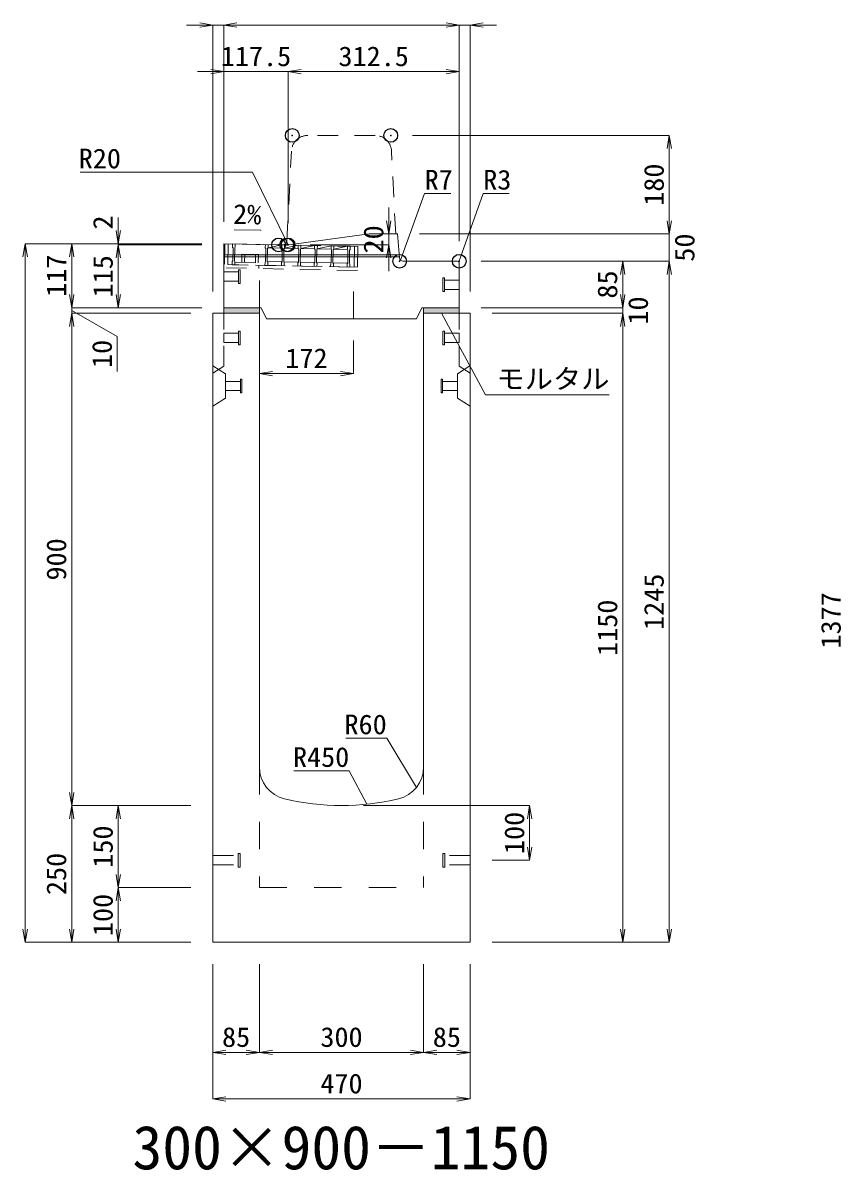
# Model space of a CAD drawing. Units: millimetres at full size. Extents: x -1809 to 57027, y -20349 to 17321.
# Drawn here: x 18318 to 19813, y -12212 to -10115 of the extents above; entities that cross this region are included whole.
import ezdxf
from ezdxf.enums import TextEntityAlignment as Align

# ---------------------------------------------------------------- set-up
doc = ezdxf.new("R2010")
doc.units = ezdxf.units.MM
doc.header["$LTSCALE"] = 50
doc.header["$PDMODE"] = 32
doc.header["$PDSIZE"] = 25
doc.linetypes.add('USER1', pattern=[2, 1, -1])
doc.linetypes.add('USER2', pattern=[1.35, 0.75, -0.6])
for name, color, linetype, lineweight in [('インサート', 3, 'USER2', 9), ('グレーチング', 7, 'USER2', 9), ('モルタル', 7, 'Continuous', 9), ('受枠', 3, 'USER2', 9), ('寸法線', 7, 'Continuous', 13), ('引出線', 4, 'Continuous', 13), ('本体', 2, 'Continuous', 13), ('目地', 132, 'Continuous', 9)]:
    doc.layers.add(name, color=color, linetype=linetype, lineweight=lineweight)
doc.layers.add('作業エリア', color=11, linetype='Continuous')
doc.layers.add('文字', color=7, linetype='Continuous')
doc.styles.add('ＭＳ 明朝', font='')
doc.styles.get('ＭＳ 明朝').set_extended_font_data('MS Mincho')

# ---------------------------------------------------------------- blocks, each defined once
blk = doc.blocks.new('open_arrow')
at = {"color": 0, "linetype": 'Continuous', "lineweight": -2}
blk.add_lwpolyline([(7.5, 1.25), (0, 0), (7.5, -1.25)], dxfattribs=at)

msp = doc.modelspace()

# ---------------------------------------------------------------- hatches: boundary and pattern name
at = {"layer": 'モルタル'}
for points in [[(18750, -10646.05), (18750, -10636.05), (18685, -10636.05), (18685, -10646.05)], [(19115, -10646.05), (19115, -10636.05), (19050, -10636.05), (19050, -10646.05)]]:
    msp.add_hatch(color=256, dxfattribs=at).paths.add_polyline_path(points)

# ---------------------------------------------------------------- linework, layer by layer
at = {"layer": 'インサート'}
for p, q in [((18715, -10566.55), (18712, -10566.55)), ((18712, -10566.55), (18712, -10591.55)), ((18715, -10591.55), (18715, -10566.55)), ((18685, -10570.55), (18712, -10570.55)), ((18685, -10570.55), (18685, -10587.55)), ((18685, -10587.55), (18712, -10587.55)), ((19085, -10581.55), (19088, -10581.55)), ((19085, -10606.55), (19085, -10581.55)), ((19088, -10581.55), (19088, -10606.55)), ((19115, -10585.55), (19088, -10585.55)), ((19115, -10585.55), (19115, -10602.55)), ((18712, -10591.55), (18715, -10591.55)), ((19088, -10606.55), (19085, -10606.55)), ((19115, -10602.55), (19088, -10602.55)), ((18685, -10682.55), (18712, -10682.55)), ((18685, -10682.55), (18685, -10699.55)), ((18715, -10678.55), (18712, -10678.55)), ((18712, -10678.55), (18712, -10703.55)), ((18715, -10703.55), (18715, -10678.55)), ((19085, -10678.55), (19088, -10678.55)), ((19085, -10703.55), (19085, -10678.55)), ((19088, -10678.55), (19088, -10703.55)), ((19115, -10682.55), (19088, -10682.55)), ((19115, -10682.55), (19115, -10699.55)), ((18685, -10699.55), (18712, -10699.55)), ((18712, -10703.55), (18715, -10703.55)), ((19088, -10703.55), (19085, -10703.55)), ((19115, -10699.55), (19088, -10699.55)), ((18688.2, -10770.55), (18715.2, -10770.55)), ((18688.2, -10770.55), (18688.2, -10787.55)), ((18718.2, -10766.55), (18715.2, -10766.55)), ((18715.2, -10766.55), (18715.2, -10791.55)), ((18718.2, -10791.55), (18718.2, -10766.55)), ((19081.8, -10766.55), (19084.8, -10766.55)), ((19081.8, -10791.55), (19081.8, -10766.55)), ((19084.8, -10766.55), (19084.8, -10791.55)), ((19111.8, -10770.55), (19084.8, -10770.55)), ((19111.8, -10770.55), (19111.8, -10787.55)), ((18688.2, -10787.55), (18715.2, -10787.55)), ((18715.2, -10791.55), (18718.2, -10791.55)), ((19084.8, -10791.55), (19081.8, -10791.55)), ((19111.8, -10787.55), (19084.8, -10787.55)), ((18665, -11637.55), (18711, -11637.55)), ((18665, -11654.55), (18665, -11637.55)), ((18711, -11658.55), (18711, -11633.55)), ((18711, -11633.55), (18715, -11633.55)), ((18715, -11658.55), (18715, -11633.55)), ((19085, -11633.55), (19089, -11633.55)), ((19085, -11633.55), (19085, -11658.55)), ((19089, -11633.55), (19089, -11658.55)), ((19135, -11637.55), (19089, -11637.55)), ((19135, -11637.55), (19135, -11654.55)), ((18665, -11654.55), (18711, -11654.55)), ((18715, -11658.55), (18711, -11658.55)), ((19089, -11658.55), (19085, -11658.55)), ((19135, -11654.55), (19089, -11654.55))]:
    msp.add_line(p, q, dxfattribs=at)
at = {"layer": 'グレーチング'}
for p, q in [((18701, -10519.37), (18700.88, -10525.37)), ((18700.88, -10525.37), (18701.86, -10526.39)), ((18915.95, -10523.67), (18701, -10519.37)), ((18701.86, -10526.39), (18701.38, -10550.39)), ((18704.86, -10526.45), (18704.38, -10550.45)), ((18705.88, -10525.47), (18704.86, -10526.45)), ((18706, -10519.47), (18705.88, -10525.47)), ((18760.98, -10520.57), (18760.86, -10526.57)), ((18760.86, -10526.57), (18761.84, -10527.59)), ((18765.86, -10526.67), (18764.84, -10527.65)), ((18765.98, -10520.67), (18765.86, -10526.67)), ((18765.86, -10526.67), (18790.98, -10521.17)), ((18765.86, -10526.67), (18790.86, -10527.17)), ((18790.98, -10521.17), (18790.86, -10527.17)), ((18795.98, -10521.27), (18795.86, -10527.27)), ((18795.86, -10527.27), (18820.97, -10521.77)), ((18820.97, -10521.77), (18820.85, -10527.77)), ((18825.97, -10521.87), (18825.85, -10527.87)), ((18825.85, -10527.87), (18850.97, -10522.37)), ((18850.97, -10522.37), (18850.85, -10528.37)), ((18855.97, -10522.47), (18855.85, -10528.47)), ((18855.85, -10528.47), (18880.96, -10522.97)), ((18880.96, -10522.97), (18880.84, -10528.97)), ((18885.96, -10523.07), (18885.84, -10529.07)), ((18885.84, -10529.07), (18910.95, -10523.57)), ((18910.95, -10523.57), (18910.83, -10529.57)), ((18915.95, -10523.67), (18915.83, -10529.67)), ((18718.12, -10538.22), (18717.82, -10553.22)), ((18718.12, -10538.22), (18748.12, -10538.82)), ((18723.12, -10538.32), (18722.82, -10553.32)), ((18743.12, -10538.72), (18742.82, -10553.72)), ((18748.12, -10538.82), (18747.82, -10553.82)), ((18761.84, -10527.59), (18761.36, -10551.59)), ((18764.84, -10527.65), (18764.36, -10551.65)), ((18790.86, -10527.17), (18791.84, -10528.19)), ((18791.84, -10528.19), (18791.36, -10552.19)), ((18794.84, -10528.25), (18794.36, -10552.25)), ((18795.86, -10527.27), (18794.84, -10528.25)), ((18795.86, -10527.27), (18820.85, -10527.77)), ((18820.85, -10527.77), (18821.83, -10528.79)), ((18821.83, -10528.79), (18821.35, -10552.79)), ((18824.83, -10528.85), (18824.35, -10552.85)), ((18825.85, -10527.87), (18824.83, -10528.85)), ((18825.85, -10527.87), (18850.85, -10528.37)), ((18850.85, -10528.37), (18851.83, -10529.39)), ((18851.83, -10529.39), (18851.35, -10553.39)), ((18854.83, -10529.45), (18854.35, -10553.45)), ((18855.85, -10528.47), (18854.83, -10529.45)), ((18855.85, -10528.47), (18880.84, -10528.97)), ((18880.84, -10528.97), (18881.82, -10529.99)), ((18881.82, -10529.99), (18881.34, -10553.99)), ((18884.82, -10530.05), (18884.34, -10554.05)), ((18885.84, -10529.07), (18884.82, -10530.05)), ((18885.84, -10529.07), (18910.83, -10529.57)), ((18910.83, -10529.57), (18911.81, -10530.59)), ((18911.81, -10530.59), (18911.33, -10554.59)), ((18914.81, -10530.65), (18914.33, -10554.65)), ((18915.83, -10529.67), (18914.81, -10530.65)), ((18700.24, -10557.37), (18700.36, -10551.37)), ((18915.19, -10561.67), (18700.24, -10557.37)), ((18700.36, -10551.37), (18701.38, -10550.39)), ((18705.36, -10551.47), (18704.38, -10550.45)), ((18705.24, -10557.47), (18705.36, -10551.47)), ((18705.33, -10552.97), (18760.31, -10554.07)), ((18760.22, -10558.57), (18760.34, -10552.57)), ((18760.34, -10552.57), (18761.36, -10551.59)), ((18764.36, -10551.65), (18791.36, -10552.19)), ((18765.34, -10552.67), (18764.36, -10551.65)), ((18765.22, -10558.67), (18765.34, -10552.67)), ((18790.22, -10559.17), (18790.34, -10553.17)), ((18790.34, -10553.17), (18791.36, -10552.19)), ((18795.34, -10553.27), (18794.36, -10552.25)), ((18794.36, -10552.25), (18821.35, -10552.79)), ((18795.22, -10559.27), (18795.34, -10553.27)), ((18820.21, -10559.77), (18820.33, -10553.77)), ((18820.33, -10553.77), (18821.35, -10552.79)), ((18825.33, -10553.87), (18824.35, -10552.85)), ((18824.35, -10552.85), (18851.35, -10553.39)), ((18825.21, -10559.87), (18825.33, -10553.87)), ((18850.21, -10560.37), (18850.33, -10554.37)), ((18850.33, -10554.37), (18851.35, -10553.39)), ((18855.33, -10554.47), (18854.35, -10553.45)), ((18854.35, -10553.45), (18881.34, -10553.99)), ((18855.21, -10560.47), (18855.33, -10554.47)), ((18880.2, -10560.97), (18880.32, -10554.97)), ((18880.32, -10554.97), (18881.34, -10553.99)), ((18885.32, -10555.07), (18884.34, -10554.05)), ((18884.34, -10554.05), (18911.33, -10554.59)), ((18885.2, -10561.07), (18885.32, -10555.07)), ((18910.19, -10561.57), (18910.31, -10555.57)), ((18910.31, -10555.57), (18911.33, -10554.59)), ((18915.31, -10555.67), (18914.33, -10554.65)), ((18915.19, -10561.67), (18915.31, -10555.67))]:
    msp.add_line(p, q, dxfattribs=at)
at = {"layer": 'モルタル'}
for points in [[(18685, -10636.05), (18750, -10636.05), (18750, -10646.05), (18685, -10646.05)], [(19050, -10636.05), (19115, -10636.05), (19115, -10646.05), (19050, -10646.05)]]:
    msp.add_lwpolyline(points, close=True, dxfattribs=at)
at = {"layer": '作業エリア'}
for p in [(18810, -10321.05), (18990, -10321.05), (18785, -10521.05), (18800, -10521.05), (18802.5, -10521.05), (19006.25, -10551.05), (19115, -10551.05)]:
    msp.add_point(p, dxfattribs=at)
at = {"layer": '受枠'}
for p, q in [((18687, -10519.09), (18686.12, -10563.08)), ((18929.95, -10523.95), (18687, -10519.09)), ((18693, -10519.21), (18692.24, -10557.21)), ((18923.95, -10523.83), (18923.19, -10561.83)), ((18929.95, -10523.95), (18929.07, -10567.94)), ((18929.07, -10567.94), (18686.12, -10563.08)), ((18692.24, -10557.21), (18929.19, -10561.95)), ((18749.23, -10558.35), (18749.11, -10564.34))]:
    msp.add_line(p, q, dxfattribs=at)
at = {"layer": '寸法線'}
for p, q in [((18733, -10119.38), (18617, -10119.38)), ((18665, -10606.03), (18665, -10119.38)), ((18685, -10119.38), (19115, -10119.38)), ((18685, -10479.03), (18685, -10119.38)), ((18685, -10479.03), (18685, -10119.38)), ((19067, -10119.38), (19183, -10119.38)), ((19115, -10511.03), (19115, -10119.38)), ((19115, -10511.03), (19115, -10119.38)), ((19135, -10606.03), (19135, -10119.38)), ((18850.5, -10204.38), (18637, -10204.38)), ((18685, -10479.03), (18685, -10204.38)), ((19115, -10204.38), (18802.5, -10204.38)), ((18802.5, -10481.03), (18802.5, -10204.38)), ((18802.5, -10481.03), (18802.5, -10204.38)), ((19115, -10514.03), (19115, -10204.38)), ((19030.02, -10321.05), (19498.78, -10321.05)), ((19498.78, -10501.05), (19498.78, -10321.05)), ((18986.36, -10569.05), (18986.36, -10453.05)), ((19498.78, -10453.05), (19498.78, -10599.05)), ((18492.06, -10471.05), (18492.06, -10569.05)), ((18986.36, -10501.05), (18990.52, -10501.05)), ((19042.52, -10501.05), (19498.78, -10501.05)), ((19042.52, -10501.05), (19498.78, -10501.05)), ((18322.06, -11796.05), (18322.06, -10519.05)), ((18644.98, -10519.05), (18322.06, -10519.05)), ((18407.06, -10519.05), (18407.06, -10636.05)), ((18644.98, -10519.05), (18407.06, -10519.05)), ((18644.98, -10519.05), (18492.06, -10519.05)), ((18644.98, -10521.05), (18492.06, -10521.05)), ((18492.06, -10521.05), (18492.06, -10636.05)), ((18644.98, -10521.05), (18492.06, -10521.05)), ((18842.52, -10521.05), (18986.36, -10521.05)), ((19155.02, -10551.05), (19498.78, -10551.05)), ((19155.02, -10551.05), (19413.78, -10551.05)), ((19155.02, -10551.05), (19498.78, -10551.05)), ((19413.78, -10551.05), (19413.78, -10636.05)), ((19498.78, -10551.05), (19498.78, -11796.05)), ((18407.06, -10588.05), (18407.06, -10694.05)), ((19413.78, -10588.05), (19413.78, -10694.05)), ((18644.98, -10636.05), (18407.06, -10636.05)), ((18644.98, -10636.05), (18407.06, -10636.05)), ((18407.06, -10641.05), (18490.47, -10688.34)), ((18624.98, -10646.05), (18407.06, -10646.05)), ((18407.06, -10646.05), (18407.06, -11546.05)), ((18624.98, -10646.05), (18407.06, -10646.05)), ((18644.98, -10636.05), (18492.06, -10636.05)), ((19155.02, -10636.05), (19413.78, -10636.05)), ((19155.02, -10636.05), (19413.78, -10636.05)), ((19175.02, -10646.05), (19413.78, -10646.05)), ((19175.02, -10646.05), (19413.78, -10646.05)), ((19413.78, -10646.05), (19413.78, -11796.05)), ((18490.47, -10688.34), (18490.47, -10752.41)), ((18922, -10696.07), (18922, -10756.28)), ((18750, -10756.28), (18922, -10756.28)), ((18624.98, -11546.05), (18407.06, -11546.05)), ((18407.06, -11796.05), (18407.06, -11546.05)), ((18624.98, -11546.05), (18407.06, -11546.05)), ((18492.06, -11546.05), (18492.06, -11696.05)), ((18624.98, -11546.05), (18492.06, -11546.05)), ((18940.02, -11546.05), (19243.78, -11546.05)), ((19243.78, -11546.05), (19243.78, -11646.05)), ((19175.02, -11646.05), (19243.78, -11646.05)), ((18624.98, -11696.05), (18492.06, -11696.05)), ((18492.06, -11696.05), (18492.06, -11796.05)), ((18624.98, -11696.05), (18492.06, -11696.05)), ((18624.98, -11796.05), (18322.06, -11796.05)), ((18624.98, -11796.05), (18407.06, -11796.05)), ((18624.98, -11796.05), (18492.06, -11796.05)), ((19175.02, -11796.05), (19413.78, -11796.05)), ((19175.02, -11796.05), (19498.78, -11796.05)), ((18665, -11836.07), (18665, -11997.21)), ((18665, -11836.07), (18665, -12082.21)), ((18750, -11836.07), (18750, -11997.21)), ((18750, -11836.07), (18750, -11997.21)), ((19050, -11836.07), (19050, -11997.21)), ((19050, -11836.07), (19050, -11997.21)), ((19135, -11836.07), (19135, -11997.21)), ((19135, -11836.07), (19135, -12082.21)), ((18665, -11997.21), (18750, -11997.21)), ((18750, -11997.21), (19050, -11997.21)), ((19050, -11997.21), (19135, -11997.21)), ((18665, -12082.21), (19135, -12082.21))]:
    msp.add_line(p, q, dxfattribs=at)
at = {"layer": '引出線'}
for points in [[(18802.5, -10521.01), (18737.16, -10388.31), (18557.16, -10388.31), (18422.49, -10388.31)], [(19007.98, -10549.19), (19051.78, -10427.12), (19099.71, -10427.12)], [(19114.12, -10551.93), (19158.9, -10427.12), (19206.63, -10427.12)], [(18752.93, -10494.47), (18704.19, -10493.5), (18752.93, -10494.47)], [(19082.5, -10646.05), (19163.13, -10795.08), (19389.05, -10795.08)], [(19037.07, -11512.74), (18982.66, -11422.84), (18907.98, -11422.84)], [(18946.44, -11543.65), (18914.22, -11482.51), (18813.21, -11482.51)]]:
    msp.add_lwpolyline(points, dxfattribs=at)
at = {"layer": '本体', "linetype": 'USER2'}
for p, q in [((18961.46, -10321.05), (18838.54, -10321.05)), ((18800.33, -10514.4), (18808.57, -10349.56)), ((18999, -10501.05), (18991.43, -10349.56))]:
    msp.add_line(p, q, dxfattribs=at)
at = {"layer": '本体'}
for p, q in [((18950.5, -10501.05), (18803.83, -10520.87)), ((19002.5, -10501.05), (18950.5, -10501.05)), ((19005.76, -10544.58), (19002.5, -10501.05)), ((18685, -10636.05), (18685, -10519.05)), ((18685, -10519.05), (18785, -10521.05)), ((18785, -10521.05), (18801.15, -10521.05)), ((19112, -10551.05), (19012.74, -10551.05)), ((19115, -10636.05), (19115, -10554.05)), ((18665, -10646.05), (18665, -11796.05)), ((18665, -10646.05), (18750, -10646.05)), ((18753, -10636.05), (18685, -10636.05)), ((18750, -10646.05), (18750, -11475.53)), ((18753, -10636.05), (18763, -10656.05)), ((19047, -10636.05), (19037, -10656.05)), ((19115, -10636.05), (19047, -10636.05)), ((19050, -10646.05), (19050, -11475.53)), ((19050, -10646.05), (19135, -10646.05)), ((19135, -10646.05), (19135, -11796.05)), ((19037, -10656.05), (18763, -10656.05)), ((18665, -11796.05), (19135, -11796.05))]:
    msp.add_line(p, q, dxfattribs=at)
at = {"layer": '本体', "linetype": 'USER1'}
for p, q in [((18750, -10636.05), (18750, -10558.36)), ((18922, -10656.05), (18922, -10561.8))]:
    msp.add_line(p, q, dxfattribs=at)
at = {"layer": '本体', "linetype": 'USER2', "lineweight": 9}
for p, q in [((18685, -10743.05), (18685, -10646.05)), ((19115, -10743.05), (19115, -10646.05)), ((18665, -10755.55), (18685, -10743.05)), ((19135, -10755.55), (19115, -10743.05))]:
    msp.add_line(p, q, dxfattribs=at)
at = {"layer": '本体', "lineweight": 9}
for p, q in [((18665, -10742.05), (18688.2, -10756.55)), ((18688.2, -10756.55), (18688.2, -10801.55)), ((19134.58, -10742.31), (19111.8, -10756.55)), ((19111.8, -10756.55), (19111.8, -10801.55)), ((18688.2, -10801.55), (18665, -10816.05)), ((19111.8, -10801.55), (19135, -10816.05))]:
    msp.add_line(p, q, dxfattribs=at)
at = {"layer": '本体', "linetype": 'USER1', "lineweight": 15}
for p, q in [((18750, -11475.53), (18750, -11696.05)), ((19050, -11475.53), (19050, -11696.05)), ((18750, -11696.05), (19050, -11696.05))]:
    msp.add_line(p, q, dxfattribs=at)
at = {"layer": '本体', "linetype": 'USER2'}
for centre, radius, start, end in [((18838.54, -10351.05), 30, 90, 177.13759), ((18961.46, -10351.05), 30, 2.86241, 90), ((18793.34, -10514.05), 7, 270, 357.13759)]:
    msp.add_arc(centre, radius, start, end, dxfattribs=at)
at = {"layer": '本体'}
for centre, radius, start, end in [((18801.15, -10501.05), 20, 270, 277.69605), ((19012.74, -10544.05), 7, 184.28915, 270), ((19112, -10554.05), 3, 0, 90), ((18810, -11475.53), 60, 180, 256.65764), ((18990, -11475.53), 60, 283.34236, 0), ((18900, -11096.05), 450, 256.65764, 283.34236)]:
    msp.add_arc(centre, radius, start, end, dxfattribs=at)
at = {"layer": '目地'}
for p, q in [((18685, -10539.05), (19005.35, -10539.05)), ((18685, -10543.05), (19005.65, -10543.05))]:
    msp.add_line(p, q, dxfattribs=at)

# ---------------------------------------------------------------- block references
at = {"layer": '寸法線', "xscale": 3.2, "yscale": 3.2}
for p, rotation in [((18665, -10119.38), 180), ((19115, -10119.38), 180), ((19115, -10119.38), 180), ((18685, -10204.38), 180), ((19115, -10204.38), 180), ((19498.78, -10321.05), 270), ((18986.36, -10501.05), 90), ((19498.78, -10501.05), 90), ((19498.78, -10501.05), 90), ((18492.06, -10519.05), 90), ((18322.06, -10519.05), 270), ((18407.06, -10519.05), 270), ((18492.06, -10521.05), 270), ((18492.06, -10521.05), 270), ((18986.36, -10521.05), 270), ((19413.78, -10551.05), 270), ((19498.78, -10551.05), 270), ((19498.78, -10551.05), 270), ((18407.06, -10636.05), 90), ((18407.06, -10636.05), 90), ((18492.06, -10636.05), 90), ((19413.78, -10636.05), 90), ((19413.78, -10636.05), 90), ((18407.06, -10646.05), 270), ((18407.06, -10646.05), 270), ((19413.78, -10646.05), 270), ((19413.78, -10646.05), 270), ((18922, -10756.28), 180), ((18407.06, -11546.05), 90), ((18407.06, -11546.05), 270), ((18492.06, -11546.05), 270), ((19243.78, -11546.05), 270), ((19243.78, -11646.05), 90), ((18492.06, -11696.05), 90), ((18492.06, -11696.05), 270), ((18322.06, -11796.05), 90), ((18407.06, -11796.05), 90), ((18492.06, -11796.05), 90), ((19413.78, -11796.05), 90), ((19498.78, -11796.05), 90), ((18750, -11997.21), 180), ((19050, -11997.21), 180), ((19135, -11997.21), 180), ((19135, -12082.21), 180)]:
    msp.add_blockref('open_arrow', p, dxfattribs=dict(at, rotation=rotation))
for p in [(18685, -10119.38), (18685, -10119.38), (19135, -10119.38), (18802.5, -10204.38), (18802.5, -10204.38), (18750, -10756.28), (18665, -11997.21), (18750, -11997.21), (19050, -11997.21), (18665, -12082.21)]:
    msp.add_blockref('open_arrow', p, dxfattribs=at)
at = {"layer": '引出線', "xscale": 0.0533, "yscale": 0.0533}
for p, rotation in [((18752.93, -10494.47), 178.9), ((18802.5, -10521.01), 116.2), ((19007.98, -10549.19), 70.3), ((19114.12, -10551.93), 70.3), ((19082.5, -10646.05), 298.4), ((19037.07, -11512.74), 121.2), ((18946.44, -11543.65), 117.8)]:
    msp.add_blockref('open_arrow', p, dxfattribs=dict(at, rotation=rotation))

# ---------------------------------------------------------------- texts
at = {"layer": '寸法線', "style": 'ＭＳ 明朝', "width": 1.05}
for s, p in [('117.5', (18743.75, -10176.36)), ('312.5', (18958.75, -10176.36)), ('172', (18836, -10728.26)), ('85', (18707.5, -11969.19)), ('300', (18900, -11969.19)), ('85', (19092.5, -11969.19)), ('470', (18900, -12054.19))]:
    msp.add_text(s, height=36.03, dxfattribs=at).set_placement(p, align=Align.MIDDLE_CENTER)
for s, p in [('180', (19470.76, -10411.05)), ('2', (18464.06, -10480.2)), ('20', (18958.34, -10511.05)), ('50', (19526.8, -10526.05)), ('117', (18379.04, -10577.55)), ('115', (18464.04, -10578.55)), ('85', (19385.76, -10593.55)), ('10', (19441.8, -10641.05)), ('10', (18462.45, -10720.38)), ('900', (18379.04, -11096.05)), ('1245', (19470.76, -11173.55)), ('1150', (19385.76, -11221.05)), ('1377', (19794.04, -11207.55)), ('100', (19215.76, -11596.05)), ('150', (18464.04, -11621.05)), ('250', (18379.04, -11671.05)), ('100', (18464.04, -11746.05))]:
    msp.add_text(s, height=36.03, rotation=90, dxfattribs=at).set_placement(p, align=Align.MIDDLE_CENTER)
at = {"layer": '引出線', "style": 'ＭＳ 明朝', "width": 1.05}
for s, p in [('R20', (18497.16, -10345.11)), ('R60', (18982.66, -11379.64)), ('R450', (18914.22, -11439.31))]:
    msp.add_text(s, height=36.03, dxfattribs=at).set_placement(p, align=Align.TOP_RIGHT)
for s, p in [('R7', (19051.78, -10383.92)), ('R3', (19158.9, -10383.92)), ('モルタル', (19183.13, -10747.97))]:
    msp.add_text(s, height=36.03, dxfattribs=at).set_placement(p, align=Align.TOP_LEFT)
msp.add_text('2%', height=36.03, rotation=358.854, dxfattribs=at).set_placement((18753.87, -10447.58), align=Align.TOP_RIGHT)
at = {"layer": '文字', "style": 'ＭＳ 明朝'}
msp.add_text('300×900－1150', height=80.06, dxfattribs=at).set_placement((18899.52, -12171.03), align=Align.MIDDLE_CENTER)

doc.saveas('drawing.dxf')
